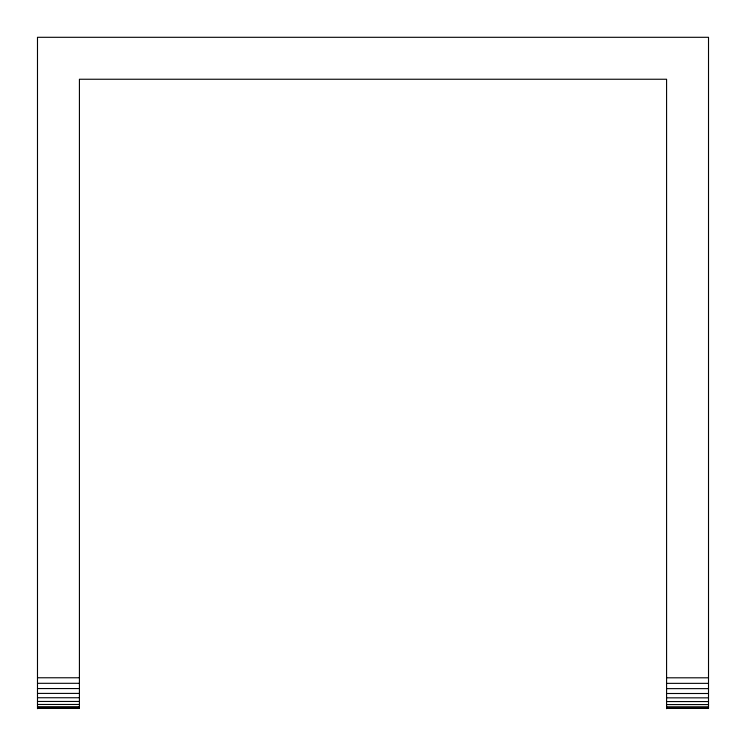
<?xml version="1.0" encoding="UTF-8"?>
<svg xmlns="http://www.w3.org/2000/svg" width="746" height="746" viewBox="0 0 746 746"><rect width="100%" height="100%" fill="white"/><g stroke="black" fill="none" stroke-linecap="round" stroke-linejoin="round"><path stroke-width="1.12" d="M37.486 677.769L79.421 677.769M666.579 677.806L708.513 677.806M37.486 683.308L79.421 683.308M666.579 683.355L708.513 683.355M37.486 688.558L79.421 688.558M666.579 688.633L708.513 688.633M37.486 693.407L79.421 693.407M666.579 693.5L708.513 693.5M37.486 697.743L79.421 697.743M666.579 697.846L708.513 697.846M37.486 701.454L79.421 701.454M666.579 701.566L708.513 701.566M37.486 704.466L79.421 704.466M666.579 704.578L708.513 704.578M37.486 706.704L79.421 706.704M666.579 706.798L708.513 706.798M37.486 708.113L79.421 708.113M37.486 708.187L79.421 708.187M666.579 708.187L708.513 708.187M37.486 708.327L79.421 708.327L79.421 79.244L666.579 79.244L666.579 708.7M666.579 708.327L708.513 708.327L708.513 37.3L37.486 37.3L37.486 708.7"/></g></svg>
